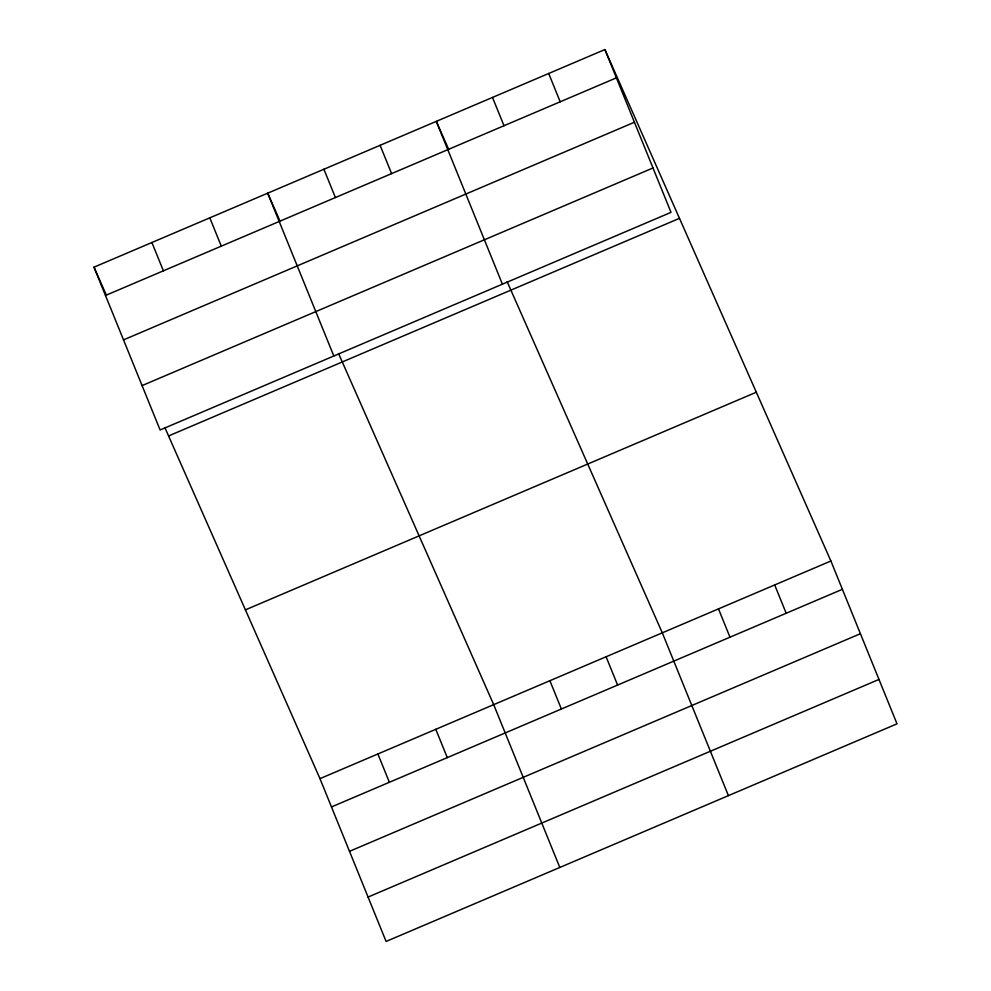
<?xml version="1.0" encoding="UTF-8"?>
<svg xmlns="http://www.w3.org/2000/svg" width="991" height="991" viewBox="0 0 991 991"><rect width="100%" height="100%" fill="white"/><g stroke="black" fill="none" stroke-linecap="round" stroke-linejoin="round"><path stroke-width="1.49" d="M604.906 49.55L671.018 212.359L160.108 429.995L93.996 267.174L604.906 49.55L830.892 561.005L897.004 723.826L386.094 941.45L319.982 778.641L164.84 427.517M105.492 295.479L616.402 77.855M123.516 339.876L634.426 122.24M142.085 385.598L652.995 167.975M168.569 435.953L679.479 218.33M245.409 609.861L756.319 392.225M319.982 778.641L830.892 561.005M331.477 806.947L842.387 589.311M349.501 851.331L860.411 633.707M368.07 897.066L878.98 679.43M448.737 149.492L436.3 121.373L502.412 284.182M507.157 281.704L662.298 632.828L728.41 795.637M280.131 221.315L267.706 193.183L333.818 355.992M338.55 353.527L493.691 704.638L559.804 867.459M93.996 267.174L106.421 295.306M774.689 584.95L786.185 613.256M548.704 73.495L560.2 101.8M718.487 608.883L729.983 637.188M492.502 97.428L503.998 125.733M606.096 656.76L617.591 685.078M380.11 145.305L391.594 173.611M549.894 680.706L561.389 709.011M323.908 169.25L335.404 197.556M435.792 729.314L447.288 757.62M209.807 217.847L221.29 246.152M377.893 753.978L389.376 782.283M151.896 242.51L163.391 270.816"/></g></svg>
